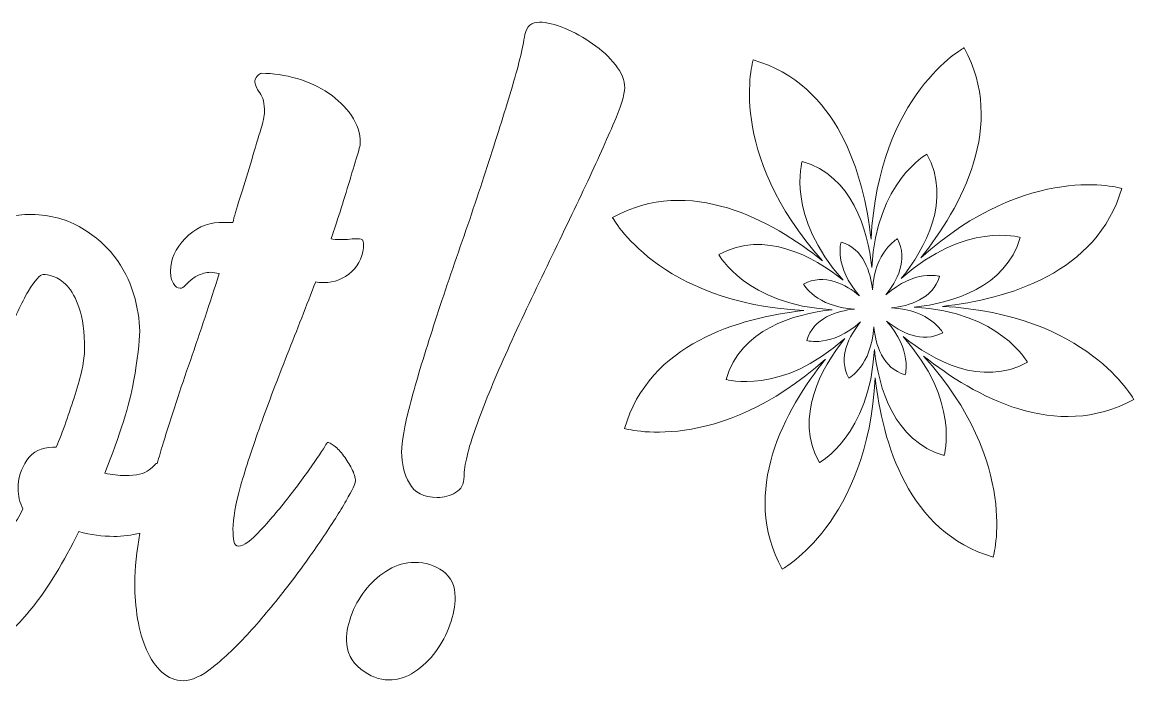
# Model space of a CAD drawing. Header units: inches. Extents: x 1.6 to 13.4, y -17.9 to -0.1.
# Drawn here: x 7.97 to 13.38, y -17.93 to -14.72 of the extents above; entities that cross this region are included whole.
import ezdxf

# ---------------------------------------------------------------- set-up
doc = ezdxf.new("R2010")
doc.units = ezdxf.units.IN
doc.header["$MEASUREMENT"] = 0
doc.layers.add('Layer 1', color=7, linetype='Continuous')

# ---------------------------------------------------------------- blocks, each defined once
blk = doc.blocks.new('block 3')
at = {"layer": 'Layer 1', "lineweight": 0}
for points, knots in [([(9.5731, -16.8946), (9.5612, -16.8723), (9.548, -16.8512), (9.5336, -16.8315), (9.5191, -16.8118), (9.504, -16.796), (9.4882, -16.7841), (9.4724, -16.7723), (9.4606, -16.7664), (9.4527, -16.7664), (9.4553, -16.7664), (9.4389, -16.7927), (9.4034, -16.8453), (9.3679, -16.898), (9.3258, -16.9558), (9.2771, -17.0189), (9.2284, -17.0821), (9.1797, -17.14), (9.1311, -17.1926), (9.0824, -17.2452), (9.0462, -17.2715), (9.0226, -17.2715), (9.0094, -17.2715), (9.0015, -17.2636), (8.9989, -17.2478), (8.9962, -17.232), (8.9949, -17.2123), (8.9949, -17.1886), (8.9949, -17.1387), (9.0074, -17.0689), (9.0324, -16.9795), (9.0574, -16.8901), (9.0896, -16.7907), (9.1291, -16.6815), (9.1686, -16.5724), (9.212, -16.4579), (9.2593, -16.3382), (9.3067, -16.2185), (9.3527, -16.1008), (9.3975, -15.985), (9.4054, -15.9876), (9.4185, -15.9889), (9.4369, -15.9889), (9.4895, -15.9889), (9.5349, -15.9712), (9.5731, -15.9357), (9.6112, -15.9001), (9.6303, -15.8548), (9.6303, -15.7995), (9.6303, -15.7837), (9.6237, -15.7758), (9.6106, -15.7758), (9.5948, -15.7758), (9.579, -15.7765), (9.5632, -15.7778), (9.5474, -15.7792), (9.5329, -15.7798), (9.5198, -15.7798), (9.4987, -15.7798), (9.4829, -15.7785), (9.4724, -15.7758), (9.4777, -15.76), (9.4882, -15.7285), (9.504, -15.6811), (9.5198, -15.6338), (9.5356, -15.5838), (9.5514, -15.5312), (9.5672, -15.4786), (9.5816, -15.4305), (9.5948, -15.3871), (9.6079, -15.3437), (9.6145, -15.318), (9.6145, -15.3102), (9.6145, -15.2628), (9.6, -15.2181), (9.5711, -15.176), (9.5421, -15.1339), (9.5053, -15.0977), (9.4606, -15.0675), (9.4158, -15.0372), (9.3645, -15.0136), (9.3067, -14.9964), (9.2488, -14.9793), (9.1909, -14.9708), (9.1331, -14.9708), (9.1278, -14.9708), (9.1212, -14.9754), (9.1133, -14.9846), (9.1054, -14.9938), (9.1015, -15.001), (9.1015, -15.0063), (9.1015, -15.0247), (9.1094, -15.0445), (9.1252, -15.0655), (9.141, -15.0866), (9.1488, -15.1181), (9.1488, -15.1602), (9.1488, -15.176), (9.1416, -15.2076), (9.1271, -15.2549), (9.1126, -15.3023), (9.0969, -15.3549), (9.0798, -15.4128), (9.0626, -15.4707), (9.0456, -15.5259), (9.0285, -15.5785), (9.0113, -15.6312), (9.0002, -15.6706), (8.9949, -15.6969), (8.9949, -15.6969), (8.9278, -15.6969), (8.9278, -15.6969), (8.8647, -15.6995), (8.8095, -15.7252), (8.7621, -15.7739), (8.7147, -15.8226), (8.6911, -15.8758), (8.6911, -15.9337), (8.6911, -15.9574), (8.6956, -15.9771), (8.7049, -15.9929), (8.7141, -16.0087), (8.7252, -16.0166), (8.7384, -16.0166), (8.7463, -16.0166), (8.7548, -16.0113), (8.7641, -16.0008), (8.7733, -15.9903), (8.7851, -15.9797), (8.7996, -15.9692), (8.814, -15.9587), (8.8318, -15.9502), (8.8529, -15.9436), (8.8739, -15.937), (8.8989, -15.9376), (8.9278, -15.9455), (8.8831, -16.0876), (8.8364, -16.2284), (8.7877, -16.3678), (8.739, -16.5073), (8.695, -16.6414), (8.6555, -16.7703), (8.6452, -16.804), (8.6354, -16.8372), (8.626, -16.87), (8.6236, -16.8693), (8.6215, -16.869), (8.62, -16.869), (8.62, -16.8716), (8.6088, -16.8822), (8.5865, -16.9005), (8.5641, -16.919), (8.5253, -16.9282), (8.4701, -16.9282), (8.4385, -16.9282), (8.4056, -16.9242), (8.3714, -16.9163), (8.4451, -16.7296), (8.4918, -16.5809), (8.5115, -16.4704), (8.5313, -16.3599), (8.5411, -16.2784), (8.5411, -16.2257), (8.5411, -16.1705), (8.5313, -16.11), (8.5115, -16.0442), (8.4918, -15.9785), (8.4602, -15.9173), (8.4168, -15.8607), (8.3734, -15.8041), (8.3168, -15.7561), (8.2471, -15.7166), (8.1774, -15.6772), (8.0938, -15.6574), (7.9965, -15.6574), (7.9176, -15.6574), (7.8452, -15.6877), (7.7795, -15.7482), (7.7137, -15.8088), (7.6538, -15.887), (7.5999, -15.983), (7.546, -16.0791), (7.4979, -16.1862), (7.4559, -16.3046), (7.4138, -16.423), (7.3789, -16.5388), (7.3513, -16.6519), (7.3275, -16.7494), (7.3086, -16.8406), (7.2945, -16.9254), (7.2879, -16.9369), (7.2813, -16.9484), (7.2744, -16.9597), (7.2375, -17.0203), (7.1994, -17.0736), (7.1599, -17.1196), (7.1205, -17.1656), (7.0823, -17.2024), (7.0455, -17.2301), (7.0086, -17.2577), (6.9771, -17.2715), (6.9508, -17.2715), (6.9323, -17.2715), (6.9232, -17.2465), (6.9232, -17.1965), (6.9232, -17.1203), (6.9383, -17.0268), (6.9685, -16.9163), (6.9988, -16.8058), (7.0369, -16.6881), (7.083, -16.5631), (7.129, -16.4382), (7.179, -16.3106), (7.2329, -16.1803), (7.2868, -16.0501), (7.3369, -15.9278), (7.3829, -15.8133), (7.4289, -15.6989), (7.4671, -15.5976), (7.4974, -15.5095), (7.5276, -15.4213), (7.5427, -15.3549), (7.5427, -15.3102), (7.5427, -15.2628), (7.5283, -15.2181), (7.4993, -15.176), (7.4704, -15.1339), (7.4335, -15.0977), (7.3888, -15.0675), (7.3441, -15.0372), (7.2928, -15.0136), (7.2349, -14.9964), (7.177, -14.9793), (7.1191, -14.9708), (7.0613, -14.9708), (7.056, -14.9708), (7.0494, -14.9754), (7.0416, -14.9846), (7.0337, -14.9938), (7.0297, -15.001), (7.0297, -15.0063), (7.0297, -15.0247), (7.0376, -15.0445), (7.0534, -15.0655), (7.0692, -15.0866), (7.0771, -15.1181), (7.0771, -15.1602), (7.0718, -15.2208), (7.054, -15.3076), (7.0238, -15.4207), (6.9935, -15.5338), (6.956, -15.6608), (6.9113, -15.8015), (6.8666, -15.9423), (6.8186, -16.0909), (6.7673, -16.2474), (6.716, -16.404), (6.6686, -16.5572), (6.6252, -16.7072), (6.5818, -16.8571), (6.5456, -16.9979), (6.5167, -17.1294), (6.4878, -17.261), (6.4733, -17.3715), (6.4733, -17.4609), (6.4733, -17.5188), (6.4766, -17.5761), (6.4831, -17.6326), (6.4897, -17.6892), (6.5009, -17.7392), (6.5167, -17.7826), (6.5325, -17.826), (6.5542, -17.8608), (6.5818, -17.8871), (6.6094, -17.9134), (6.643, -17.9266), (6.6824, -17.9266), (6.7271, -17.9266), (6.7771, -17.9089), (6.8324, -17.8733), (6.8876, -17.8378), (6.9435, -17.7911), (7.0001, -17.7332), (7.0567, -17.6754), (7.1126, -17.6109), (7.1678, -17.5399), (7.2049, -17.4922), (7.2401, -17.4444), (7.2737, -17.3967), (7.2739, -17.4004), (7.2741, -17.404), (7.2743, -17.4077), (7.2796, -17.4826), (7.2934, -17.5517), (7.3158, -17.6148), (7.3381, -17.678), (7.3716, -17.73), (7.4164, -17.7707), (7.4611, -17.8115), (7.523, -17.8319), (7.6019, -17.8319), (7.6256, -17.8319), (7.6584, -17.8273), (7.7005, -17.8181), (7.7426, -17.8089), (7.7913, -17.7839), (7.8466, -17.7431), (7.9018, -17.7023), (7.963, -17.6399), (8.0301, -17.5556), (8.0972, -17.4715), (8.1688, -17.3531), (8.2451, -17.2005), (8.303, -17.2163), (8.3596, -17.2241), (8.4148, -17.2241), (8.4596, -17.2241), (8.502, -17.2188), (8.5423, -17.2084), (8.5258, -17.2965), (8.5174, -17.3781), (8.5174, -17.453), (8.5174, -17.5109), (8.522, -17.5682), (8.5312, -17.6247), (8.5405, -17.6813), (8.5549, -17.7319), (8.5746, -17.7766), (8.5944, -17.8214), (8.6193, -17.8575), (8.6496, -17.8852), (8.6798, -17.9128), (8.7147, -17.9266), (8.7542, -17.9266), (8.7937, -17.9266), (8.8416, -17.9042), (8.8983, -17.8595), (8.9548, -17.8148), (9.014, -17.7583), (9.0758, -17.6898), (9.1376, -17.6214), (9.1995, -17.5471), (9.2613, -17.4668), (9.3231, -17.3866), (9.3784, -17.3104), (9.4271, -17.238), (9.4757, -17.1656), (9.5152, -17.1032), (9.5455, -17.0505), (9.5757, -16.9979), (9.5908, -16.9663), (9.5908, -16.9558), (9.5908, -16.9374), (9.5849, -16.917), (9.5731, -16.8946)], [0, 0, 0, 0, 1, 1, 1, 2, 2, 2, 3, 3, 3, 4, 4, 4, 5, 5, 5, 6, 6, 6, 7, 7, 7, 8, 8, 8, 9, 9, 9, 10, 10, 10, 11, 11, 11, 12, 12, 12, 13, 13, 13, 14, 14, 14, 15, 15, 15, 16, 16, 16, 17, 17, 17, 18, 18, 18, 19, 19, 19, 20, 20, 20, 21, 21, 21, 22, 22, 22, 23, 23, 23, 24, 24, 24, 25, 25, 25, 26, 26, 26, 27, 27, 27, 28, 28, 28, 29, 29, 29, 30, 30, 30, 31, 31, 31, 32, 32, 32, 33, 33, 33, 34, 34, 34, 35, 35, 35, 36, 36, 36, 37, 37, 37, 38, 38, 38, 39, 39, 39, 40, 40, 40, 41, 41, 41, 42, 42, 42, 43, 43, 43, 44, 44, 44, 45, 45, 45, 46, 46, 46, 47, 47, 47, 48, 48, 48, 49, 49, 49, 50, 50, 50, 51, 51, 51, 52, 52, 52, 53, 53, 53, 54, 54, 54, 55, 55, 55, 56, 56, 56, 57, 57, 57, 58, 58, 58, 59, 59, 59, 60, 60, 60, 61, 61, 61, 62, 62, 62, 63, 63, 63, 64, 64, 64, 65, 65, 65, 66, 66, 66, 67, 67, 67, 68, 68, 68, 69, 69, 69, 70, 70, 70, 71, 71, 71, 72, 72, 72, 73, 73, 73, 74, 74, 74, 75, 75, 75, 76, 76, 76, 77, 77, 77, 78, 78, 78, 79, 79, 79, 80, 80, 80, 81, 81, 81, 82, 82, 82, 83, 83, 83, 84, 84, 84, 85, 85, 85, 86, 86, 86, 87, 87, 87, 88, 88, 88, 89, 89, 89, 90, 90, 90, 91, 91, 91, 92, 92, 92, 93, 93, 93, 94, 94, 94, 95, 95, 95, 96, 96, 96, 97, 97, 97, 98, 98, 98, 99, 99, 99, 100, 100, 100, 101, 101, 101, 102, 102, 102, 103, 103, 103, 104, 104, 104, 105, 105, 105, 106, 106, 106, 107, 107, 107, 108, 108, 108, 109, 109, 109, 110, 110, 110, 111, 111, 111, 112, 112, 112, 113, 113, 113, 114, 114, 114, 115, 115, 115, 116, 116, 116, 117, 117, 117, 118, 118, 118, 118]), ([(8.2609, -16.4092), (8.253, -16.4474), (8.2418, -16.4888), (8.2274, -16.5335), (8.2129, -16.5783), (8.1978, -16.623), (8.182, -16.6677), (8.1662, -16.7125), (8.1504, -16.7532), (8.1346, -16.79), (8.1346, -16.79), (8.1189, -16.79), (8.1189, -16.79), (8.0636, -16.79), (8.0215, -16.8111), (7.9926, -16.8532), (7.9636, -16.8953), (7.9492, -16.9414), (7.9492, -16.9913), (7.9492, -17.0255), (7.9571, -17.0584), (7.9728, -17.09), (7.9386, -17.1663), (7.8979, -17.2044), (7.8505, -17.2044), (7.8215, -17.2044), (7.7998, -17.1926), (7.7854, -17.1689), (7.7709, -17.1452), (7.761, -17.1176), (7.7558, -17.086), (7.7505, -17.0545), (7.7472, -17.0236), (7.7459, -16.9933), (7.7446, -16.9631), (7.744, -16.94), (7.744, -16.9242), (7.7518, -16.8032), (7.7702, -16.6842), (7.7992, -16.5671), (7.8281, -16.45), (7.8604, -16.3455), (7.8959, -16.2533), (7.9314, -16.1613), (7.9656, -16.0876), (7.9985, -16.0323), (8.0314, -15.9771), (8.0557, -15.9495), (8.0715, -15.9495), (8.082, -15.9495), (8.0984, -15.9528), (8.1208, -15.9593), (8.1432, -15.9659), (8.1655, -15.981), (8.1879, -16.0047), (8.2102, -16.0284), (8.23, -16.0646), (8.2471, -16.1133), (8.2642, -16.162), (8.2728, -16.2284), (8.2728, -16.3125), (8.2728, -16.3389), (8.2688, -16.3711), (8.2609, -16.4092)], [0, 0, 0, 0, 1, 1, 1, 2, 2, 2, 3, 3, 3, 4, 4, 4, 5, 5, 5, 6, 6, 6, 7, 7, 7, 8, 8, 8, 9, 9, 9, 10, 10, 10, 11, 11, 11, 12, 12, 12, 13, 13, 13, 14, 14, 14, 15, 15, 15, 16, 16, 16, 17, 17, 17, 18, 18, 18, 19, 19, 19, 20, 20, 20, 21, 21, 21, 21])]:
    blk.add_open_spline(points, degree=3, knots=knots, dxfattribs=at)
blk = doc.blocks.new('block 14')
at = {"layer": 'Layer 1', "lineweight": 0}
for points in [[(13.3783, -16.5572), (13.3783, -16.5572), (13.1543, -16.1417), (12.4475, -16.1048), (12.762, -16.0693), (13.2, -15.9442), (13.3196, -15.5309), (13.3196, -15.5309), (12.8675, -15.3955), (12.3417, -15.869), (12.539, -15.6215), (12.7601, -15.2234), (12.5525, -14.8466), (12.5525, -14.8466), (12.1369, -15.0707), (12.0999, -15.7774), (12.0645, -15.4629), (11.9394, -15.0249), (11.5262, -14.9053), (11.5262, -14.9053), (11.3908, -15.3574), (11.8641, -15.8832), (11.6166, -15.686), (11.2186, -15.4649), (10.8417, -15.6725), (10.8417, -15.6725), (11.0657, -16.088), (11.7723, -16.125), (11.4578, -16.1605), (11.0201, -16.2856), (10.9004, -16.6989), (10.9004, -16.6989), (11.3525, -16.8343), (11.8782, -16.3609), (11.681, -16.6084), (11.4601, -17.0064), (11.6677, -17.3832), (11.6677, -17.3832), (12.0832, -17.1591), (12.1201, -16.4525), (12.1556, -16.767), (12.2807, -17.2048), (12.694, -17.3245), (12.694, -17.3245), (12.8293, -16.8723), (12.3559, -16.3466), (12.6035, -16.5438), (13.0015, -16.7648), (13.3783, -16.5572)], [(12.2555, -16.252), (12.5356, -16.563), (12.4555, -16.8305), (12.4555, -16.8305), (12.211, -16.7598), (12.137, -16.5007), (12.1159, -16.3146), (12.0941, -16.7327), (11.8483, -16.8653), (11.8483, -16.8653), (11.7255, -16.6423), (11.8562, -16.4069), (11.9729, -16.2605), (11.6618, -16.5405), (11.3943, -16.4604), (11.3943, -16.4604), (11.4652, -16.2159), (11.7241, -16.1419), (11.9102, -16.1209), (11.4922, -16.099), (11.3596, -15.8531), (11.3596, -15.8531), (11.5826, -15.7303), (11.8181, -15.8611), (11.9645, -15.9778), (11.6844, -15.6667), (11.7646, -15.3992), (11.7646, -15.3992), (12.0091, -15.47), (12.0831, -15.7291), (12.104, -15.9152), (12.1259, -15.4971), (12.3718, -15.3645), (12.3718, -15.3645), (12.4946, -15.5874), (12.3638, -15.8229), (12.2471, -15.9694), (12.5582, -15.6893), (12.8257, -15.7694), (12.8257, -15.7694), (12.7549, -16.0139), (12.4958, -16.0879), (12.3097, -16.1089), (12.7278, -16.1308), (12.8604, -16.3766), (12.8604, -16.3766), (12.6375, -16.4994), (12.402, -16.3687), (12.2555, -16.252)]]:
    blk.add_open_spline(points, degree=3, knots=[0, 0, 0, 0, 1, 1, 1, 2, 2, 2, 3, 3, 3, 4, 4, 4, 5, 5, 5, 6, 6, 6, 7, 7, 7, 8, 8, 8, 9, 9, 9, 10, 10, 10, 11, 11, 11, 12, 12, 12, 13, 13, 13, 14, 14, 14, 15, 15, 15, 16, 16, 16, 16], dxfattribs=at)

msp = doc.modelspace()

# ---------------------------------------------------------------- linework, layer by layer
at = {"layer": 'Layer 1', "lineweight": 0}
for points, knots in [([(10.8438, -15.2233), (10.8056, -15.3128), (10.7576, -15.4187), (10.6998, -15.541), (10.6418, -15.6634), (10.5787, -15.7949), (10.5103, -15.9357), (10.4419, -16.0764), (10.3787, -16.2113), (10.3209, -16.3402), (10.263, -16.4691), (10.215, -16.5868), (10.1769, -16.6934), (10.1387, -16.7999), (10.1196, -16.8795), (10.1196, -16.9321), (10.1196, -16.969), (10.1058, -16.9953), (10.0782, -17.011), (10.0506, -17.0268), (10.021, -17.0347), (9.9894, -17.0347), (9.9236, -17.0347), (9.8782, -17.0117), (9.8533, -16.9657), (9.8282, -16.9197), (9.8158, -16.869), (9.8158, -16.8137), (9.8158, -16.7638), (9.8289, -16.6888), (9.8552, -16.5888), (9.8815, -16.4888), (9.915, -16.3751), (9.9559, -16.2474), (9.9966, -16.1198), (10.042, -15.9844), (10.092, -15.8409), (10.142, -15.6976), (10.1887, -15.5588), (10.2321, -15.4246), (10.2755, -15.2904), (10.3143, -15.1668), (10.3485, -15.0536), (10.3827, -14.9406), (10.4051, -14.8498), (10.4156, -14.7813), (10.4235, -14.7419), (10.4472, -14.7221), (10.4867, -14.7221), (10.5208, -14.7221), (10.5616, -14.732), (10.609, -14.7517), (10.6563, -14.7715), (10.7017, -14.7965), (10.7451, -14.8267), (10.7886, -14.857), (10.8254, -14.8912), (10.8556, -14.9293), (10.8859, -14.9675), (10.901, -15.005), (10.901, -15.0418), (10.901, -15.0734), (10.8819, -15.1339), (10.8438, -15.2233)], [0, 0, 0, 0, 1, 1, 1, 2, 2, 2, 3, 3, 3, 4, 4, 4, 5, 5, 5, 6, 6, 6, 7, 7, 7, 8, 8, 8, 9, 9, 9, 10, 10, 10, 11, 11, 11, 12, 12, 12, 13, 13, 13, 14, 14, 14, 15, 15, 15, 16, 16, 16, 17, 17, 17, 18, 18, 18, 19, 19, 19, 20, 20, 20, 21, 21, 21, 21]), ([(12.4487, -16.233), (12.3481, -16.2885), (12.2418, -16.2295), (12.1757, -16.1768), (12.3021, -16.3172), (12.266, -16.438), (12.266, -16.438), (12.1556, -16.406), (12.1222, -16.2891), (12.1127, -16.2051), (12.1028, -16.3938), (11.9919, -16.4536), (11.9919, -16.4536), (11.9364, -16.353), (11.9954, -16.2467), (12.0481, -16.1806), (11.9077, -16.307), (11.7869, -16.2709), (11.7869, -16.2709), (11.8189, -16.1605), (11.9358, -16.1271), (12.0198, -16.1176), (11.8311, -16.1077), (11.7713, -15.9967), (11.7713, -15.9967), (11.8719, -15.9413), (11.9782, -16.0003), (12.0443, -16.053), (11.9179, -15.9126), (11.9541, -15.7918), (11.9541, -15.7918), (12.0644, -15.8238), (12.0978, -15.9408), (12.1073, -16.0248), (12.1172, -15.836), (12.2282, -15.7762), (12.2282, -15.7762), (12.2836, -15.8768), (12.2246, -15.9831), (12.1719, -16.0492), (12.3123, -15.9228), (12.4331, -15.9589), (12.4331, -15.9589), (12.4011, -16.0693), (12.2841, -16.1027), (12.2001, -16.1122), (12.3889, -16.1221), (12.4487, -16.233), (12.4487, -16.233)], [0, 0, 0, 0, 1, 1, 1, 2, 2, 2, 3, 3, 3, 4, 4, 4, 5, 5, 5, 6, 6, 6, 7, 7, 7, 8, 8, 8, 9, 9, 9, 10, 10, 10, 11, 11, 11, 12, 12, 12, 13, 13, 13, 14, 14, 14, 15, 15, 15, 16, 16, 16, 16]), ([(10.0762, -17.5201), (10.0762, -17.5622), (10.0677, -17.607), (10.0506, -17.6543), (10.0334, -17.7017), (10.0104, -17.7451), (9.9815, -17.7845), (9.9525, -17.824), (9.9184, -17.8569), (9.8789, -17.8832), (9.8394, -17.9095), (9.7973, -17.9227), (9.7526, -17.9227), (9.7079, -17.9227), (9.6625, -17.9049), (9.6165, -17.8694), (9.5704, -17.8339), (9.5474, -17.7872), (9.5474, -17.7293), (9.5474, -17.6872), (9.5566, -17.6431), (9.575, -17.5971), (9.5934, -17.5511), (9.6178, -17.5103), (9.648, -17.4748), (9.6783, -17.4392), (9.7132, -17.4096), (9.7526, -17.386), (9.7921, -17.3623), (9.8341, -17.3504), (9.8789, -17.3504), (9.9315, -17.3504), (9.9776, -17.3649), (10.017, -17.3938), (10.0565, -17.4228), (10.0762, -17.4649), (10.0762, -17.5201)], [0, 0, 0, 0, 1, 1, 1, 2, 2, 2, 3, 3, 3, 4, 4, 4, 5, 5, 5, 6, 6, 6, 7, 7, 7, 8, 8, 8, 9, 9, 9, 10, 10, 10, 11, 11, 11, 12, 12, 12, 12])]:
    msp.add_open_spline(points, degree=3, knots=knots, dxfattribs=at)

# ---------------------------------------------------------------- block references
at = {"layer": 'Layer 1'}
for name in ['block 14', 'block 3']:
    msp.add_blockref(name, (0, 0), dxfattribs=at)

doc.saveas('drawing.dxf')
